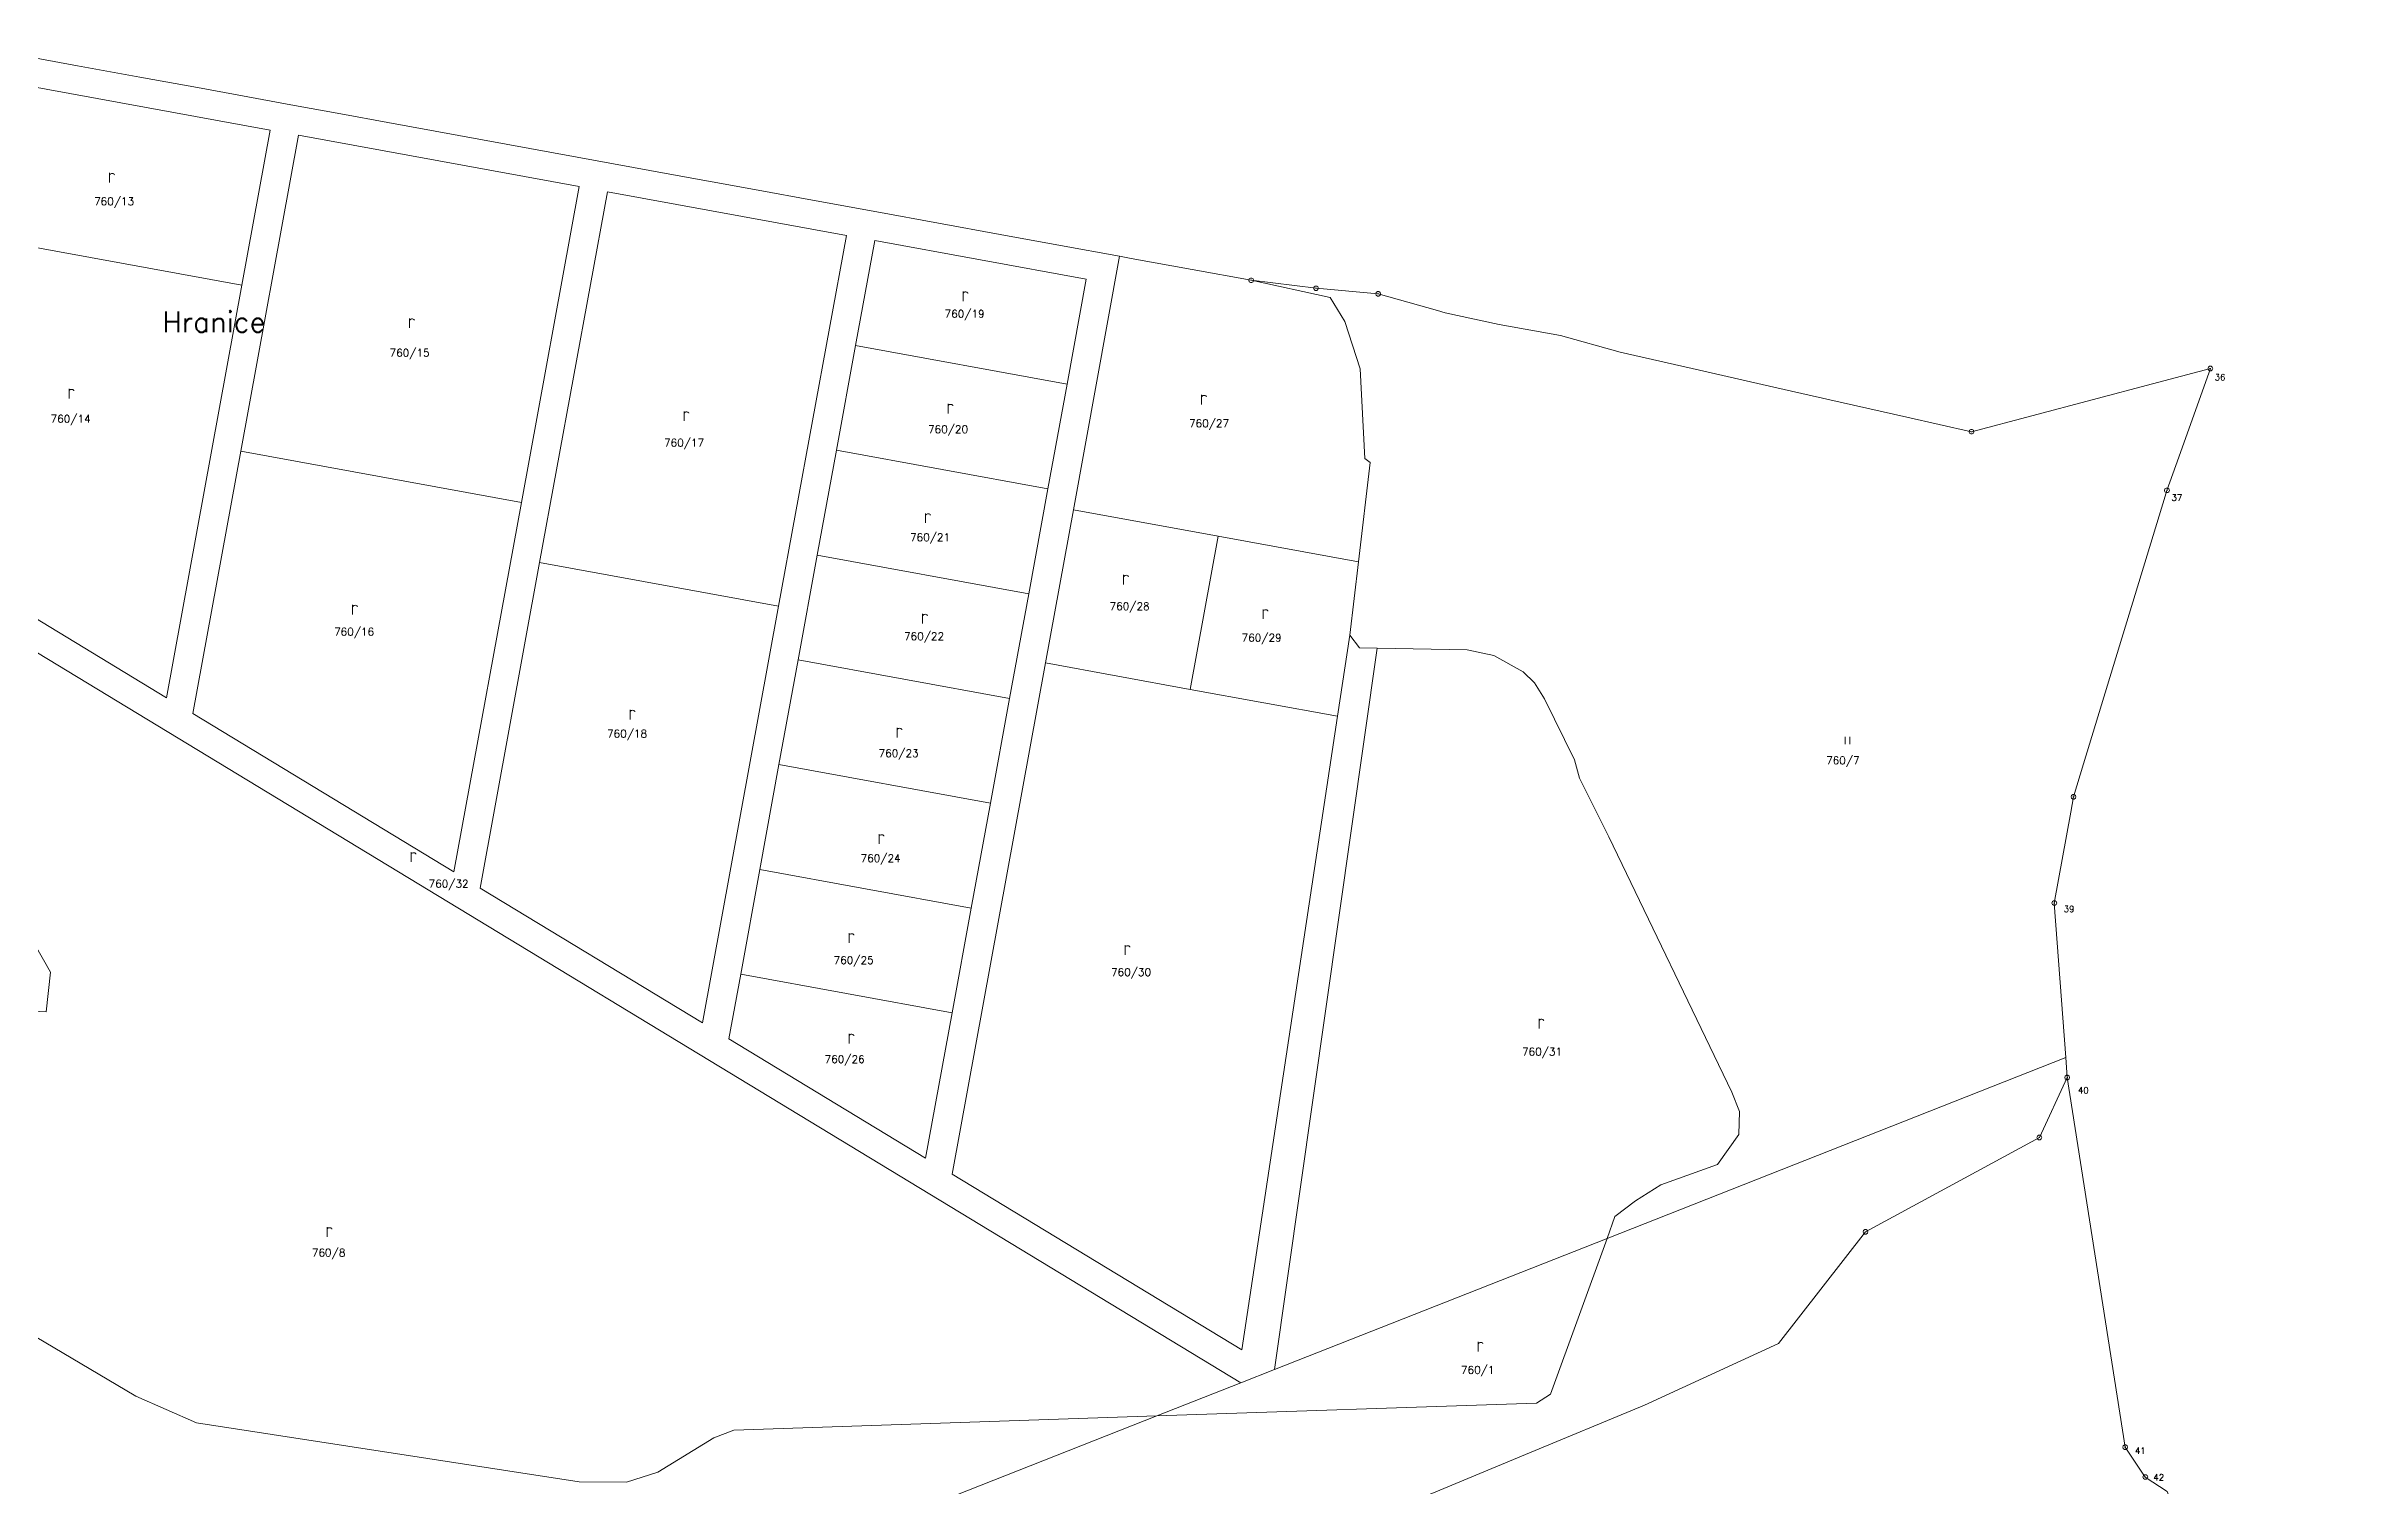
# Model space of a CAD drawing. Extents: x -443817 to 3, y -1171930 to -442383.
# Drawn here: x -441611.9 to -441128.1, y -1170722.3 to -1170421.5 of the extents above; entities that cross this region are included whole.
import ezdxf
from ezdxf.enums import TextEntityAlignment as Align

# ---------------------------------------------------------------- set-up
doc = ezdxf.new("R2010")
doc.units = 0
doc.header["$LTSCALE"] = 0.5
for name, color, linetype, lineweight in [('KATUZ', 7, 'Continuous', 0), ('KLADPAR', 7, 'Continuous', 0), ('ZNACKY', 7, 'Continuous', 0), ('ZUOB', 7, 'Continuous', 0)]:
    doc.layers.add(name, color=color, linetype=linetype, lineweight=lineweight)
doc.styles.add('ROMANS', font='romans.shx', dxfattribs={"height": 0.2})

# ---------------------------------------------------------------- blocks, each defined once
blk = doc.blocks.new('$5')
at = {"color": 0}
blk.add_line((-0.12, 0), (0.12, 0), dxfattribs=at)
at = {"color": 0, "flags": 128}
blk.add_lwpolyline([(0.15, 0.48), (0.4, 0.3), (0.5, 0.01), (0.4, -0.28), (0.15, -0.46), (-0.16, -0.46), (-0.41, -0.28), (-0.51, 0.01), (-0.41, 0.3), (-0.16, 0.48), (0.15, 0.48)], dxfattribs=at)
blk = doc.blocks.new('$479')
at = {"color": 0, "flags": 128}
for points in [[(0, 0), (0, 1.27), (0, 2)], [(0, 1.6), (0.1, 1.73), (0.23, 1.84), (0.37, 1.89), (0.6, 1.9), (0.77, 1.87), (0.87, 1.8), (0.96, 1.7), (1, 1.6)]]:
    blk.add_lwpolyline(points, dxfattribs=at)
blk = doc.blocks.new('$32')
at = {"color": 0}
for p, q in [((-0.5, 1.5), (-0.5, 0)), ((0.5, 0), (0.5, 1.5))]:
    blk.add_line(p, q, dxfattribs=at)

msp = doc.modelspace()

# ---------------------------------------------------------------- linework, layer by layer
at = {"layer": 'KATUZ', "color": 7, "linetype": 'Continuous', "flags": 128}
msp.add_lwpolyline([(-441627.61, -1170421.47), (-441605.44, -1170425.52), (-441592.41, -1170427.91), (-441579.61, -1170430.25), (-441560.09, -1170433.82), (-441550.37, -1170435.6), (-441540.55, -1170437.39), (-441520.79, -1170441), (-441501.03, -1170444.62), (-441481.62, -1170448.17), (-441463.96, -1170451.4), (-441451.05, -1170453.76), (-441438.38, -1170456.08), (-441425.5, -1170458.43), (-441412.61, -1170460.79), (-441400.03, -1170463.09), (-441387.67, -1170465.35), (-441385.26, -1170465.79), (-441372.5, -1170468.12), (-441360.16, -1170470.38), (-441346.63, -1170472.05), (-441333.63, -1170473.22), (-441321.26, -1170476.69), (-441319.61, -1170477.15), (-441308.37, -1170479.62), (-441295.51, -1170481.92), (-441283.04, -1170485.42), (-441266.5, -1170489.16), (-441250.94, -1170492.68), (-441237.11, -1170495.81), (-441223.14, -1170498.97), (-441209.65, -1170502.02), (-441171.83, -1170492.02), (-441159.75, -1170488.82), (-441166.97, -1170509.09), (-441168.82, -1170514.28), (-441169.2, -1170515.52), (-441186.23, -1170571.41), (-441188.34, -1170578.33), (-441188.92, -1170581.55), (-441192.36, -1170600.53), (-441189.96, -1170632.81), (-441189.65, -1170636.98), (-441177.54, -1170714.24), (-441173.34, -1170720.48), (-441168.79, -1170723.5)], dxfattribs=at)
at = {"layer": 'KLADPAR', "color": 7, "linetype": 'Continuous', "flags": 128}
for points in [[(-441627.61, -1170421.47), (-441605.44, -1170425.52), (-441592.41, -1170427.91), (-441579.61, -1170430.25), (-441560.09, -1170433.82), (-441550.37, -1170435.6), (-441540.55, -1170437.39), (-441520.79, -1170441), (-441501.03, -1170444.62), (-441481.62, -1170448.17), (-441463.96, -1170451.4), (-441451.05, -1170453.76), (-441438.38, -1170456.08), (-441425.5, -1170458.43), (-441412.61, -1170460.79), (-441400.03, -1170463.09), (-441387.67, -1170465.35), (-441397.33, -1170518.32), (-441403.17, -1170550.34), (-441422.65, -1170657.19), (-441362.12, -1170693.9), (-441342.12, -1170561.48), (-441339.56, -1170544.55), (-441337.54, -1170547.21), (-441333.88, -1170547.27), (-441355.31, -1170698.03), (-441362.34, -1170700.81), (-441628.56, -1170539.34)], [(-441628.51, -1170532.33), (-441586.82, -1170557.61), (-441571.06, -1170471.4), (-441565.13, -1170438.99), (-441627.66, -1170427.56)], [(-441652.43, -1170842.15), (-441424.49, -1170803.8), (-441423.4, -1170802.9), (-441418.14, -1170773.43), (-441328.6, -1170726.53), (-441302.89, -1170715.79), (-441277.97, -1170705.45), (-441250.02, -1170692.55), (-441231.79, -1170669.25), (-441195.48, -1170649.53), (-441189.65, -1170636.98), (-441177.54, -1170714.24), (-441173.34, -1170720.48), (-441168.79, -1170723.5), (-441160.15, -1170746.24), (-441155.13, -1170775.77), (-441151.41, -1170798.63), (-441150.49, -1170804.31), (-441155.51, -1170820.23), (-441139.69, -1170844.63), (-441131.04, -1170897.67), (-441130.53, -1170912.61), (-441130.11, -1170924.88), (-441128.13, -1170963.49)]]:
    msp.add_lwpolyline(points, dxfattribs=at)
for points in [[(-441571.3, -1170506.1), (-441581.33, -1170560.94), (-441526.8, -1170594.02), (-441512.68, -1170516.82), (-441500.61, -1170450.79), (-441559.23, -1170440.07), (-441571.3, -1170506.1)], [(-441508.85, -1170529.36), (-441521.26, -1170597.38), (-441474.83, -1170625.54), (-441458.91, -1170538.5), (-441444.74, -1170461.01), (-441494.7, -1170451.87), (-441508.85, -1170529.36)], [(-441571.06, -1170471.4), (-441586.82, -1170557.61), (-441628.51, -1170532.33), (-441628.28, -1170504.37), (-441628.03, -1170473.02), (-441619.19, -1170474.41), (-441618.7, -1170471.45), (-441628, -1170469.98), (-441627.93, -1170461.01), (-441571.06, -1170471.4)], [(-441466.84, -1170615.4), (-441469.31, -1170628.89), (-441428.22, -1170653.81), (-441422.67, -1170623.47), (-441418.67, -1170601.57), (-441414.66, -1170579.67), (-441410.66, -1170557.77), (-441406.66, -1170535.87), (-441402.65, -1170513.97), (-441398.65, -1170492.07), (-441394.64, -1170470.17), (-441438.83, -1170462.09), (-441442.84, -1170483.99), (-441446.84, -1170505.89), (-441450.84, -1170527.79), (-441454.84, -1170549.69), (-441458.84, -1170571.59), (-441462.84, -1170593.49), (-441466.84, -1170615.4)], [(-441337.74, -1170529.19), (-441367.1, -1170523.83), (-441397.33, -1170518.32), (-441387.67, -1170465.35), (-441385.26, -1170465.79), (-441372.5, -1170468.12), (-441360.16, -1170470.38), (-441343.68, -1170473.95), (-441340.62, -1170478.95), (-441337.41, -1170488.85), (-441336.42, -1170507.6), (-441335.28, -1170508.48), (-441337.74, -1170529.19)], [(-441168.82, -1170514.28), (-441169.2, -1170515.52), (-441186.23, -1170571.41), (-441188.34, -1170578.33), (-441188.92, -1170581.55), (-441192.36, -1170600.53), (-441189.96, -1170632.81), (-441285.82, -1170670.62), (-441284.16, -1170666.05), (-441279.84, -1170662.77), (-441274.6, -1170659.43), (-441262.71, -1170655.17), (-441258.3, -1170648.92), (-441258.16, -1170644.06), (-441259.73, -1170640.02), (-441285.42, -1170586.7), (-441291.56, -1170574.42), (-441292.61, -1170570.56), (-441298.9, -1170557.87), (-441300.97, -1170554.49), (-441303.37, -1170552.19), (-441309.5, -1170548.76), (-441315.03, -1170547.57), (-441333.88, -1170547.27), (-441337.54, -1170547.21), (-441339.56, -1170544.55), (-441337.74, -1170529.19), (-441335.28, -1170508.48), (-441336.42, -1170507.6), (-441337.41, -1170488.85), (-441340.62, -1170478.95), (-441343.68, -1170473.95), (-441360.16, -1170470.38), (-441346.63, -1170472.05), (-441333.63, -1170473.22), (-441321.26, -1170476.69), (-441319.61, -1170477.15), (-441308.37, -1170479.62), (-441295.51, -1170481.92), (-441283.04, -1170485.42), (-441266.5, -1170489.16), (-441250.94, -1170492.68), (-441237.11, -1170495.81), (-441223.14, -1170498.97), (-441209.65, -1170502.02), (-441171.83, -1170492.02), (-441159.75, -1170488.82), (-441166.97, -1170509.09), (-441168.82, -1170514.28)], [(-441342.12, -1170561.48), (-441372.94, -1170555.86), (-441367.1, -1170523.83), (-441337.74, -1170529.19), (-441339.56, -1170544.55), (-441342.12, -1170561.48)], [(-441468.31, -1170710.7), (-441472.48, -1170712.27), (-441484.15, -1170719.45), (-441490.73, -1170721.56), (-441500.58, -1170721.5), (-441580.59, -1170709.12), (-441593.21, -1170703.6), (-441663.92, -1170661.73), (-441653.12, -1170625.5), (-441621.34, -1170622.76), (-441611.98, -1170623.24), (-441611.06, -1170614.98), (-441628.92, -1170583.66), (-441628.56, -1170539.34), (-441362.34, -1170700.81), (-441379.87, -1170707.72), (-441468.31, -1170710.7)], [(-441362.12, -1170693.9), (-441422.65, -1170657.19), (-441403.17, -1170550.34), (-441372.94, -1170555.86), (-441342.12, -1170561.48), (-441362.12, -1170693.9)], [(-441355.31, -1170698.03), (-441333.88, -1170547.27), (-441315.03, -1170547.57), (-441309.5, -1170548.76), (-441303.37, -1170552.19), (-441300.97, -1170554.49), (-441298.9, -1170557.87), (-441292.61, -1170570.56), (-441291.56, -1170574.42), (-441285.42, -1170586.7), (-441259.73, -1170640.02), (-441258.16, -1170644.06), (-441258.3, -1170648.92), (-441262.71, -1170655.17), (-441274.6, -1170659.43), (-441279.84, -1170662.77), (-441284.16, -1170666.05), (-441285.82, -1170670.62), (-441355.31, -1170698.03)], [(-441677.32, -1170825.06), (-441678.07, -1170823.33), (-441768.07, -1170812.91), (-441659.82, -1170615.8), (-441629.5, -1170620), (-441628.92, -1170583.66), (-441611.06, -1170614.98), (-441611.98, -1170623.24), (-441621.34, -1170622.76), (-441653.12, -1170625.5), (-441663.92, -1170661.73), (-441593.21, -1170703.6), (-441580.59, -1170709.12), (-441500.58, -1170721.5), (-441490.73, -1170721.56), (-441484.15, -1170719.45), (-441472.48, -1170712.27), (-441468.31, -1170710.7), (-441379.87, -1170707.72), (-441677.32, -1170825.06)], [(-441285.82, -1170670.62), (-441189.96, -1170632.81), (-441189.65, -1170636.98), (-441195.48, -1170649.53), (-441231.79, -1170669.25), (-441250.02, -1170692.55), (-441277.97, -1170705.45), (-441302.89, -1170715.79), (-441328.6, -1170726.53), (-441418.14, -1170773.43), (-441423.4, -1170802.9), (-441424.49, -1170803.8), (-441652.43, -1170842.15), (-441669.08, -1170845.01), (-441677.32, -1170825.06), (-441379.87, -1170707.72), (-441300.58, -1170705.04), (-441297.64, -1170703.13), (-441285.82, -1170670.62)], [(-441362.34, -1170700.81), (-441355.31, -1170698.03), (-441285.82, -1170670.62), (-441297.64, -1170703.13), (-441300.58, -1170705.04), (-441379.87, -1170707.72), (-441362.34, -1170700.81)]]:
    msp.add_lwpolyline(points, close=True, dxfattribs=at)
at = {"layer": 'KLADPAR', "color": 7, "linetype": 'Continuous'}
for points in [[(-441627.66, -1170427.56), (-441565.13, -1170438.99), (-441571.06, -1170471.4), (-441627.93, -1170461.01)], [(-441571.3, -1170506.1), (-441559.23, -1170440.07), (-441500.61, -1170450.79), (-441512.68, -1170516.82)], [(-441508.85, -1170529.36), (-441494.7, -1170451.87), (-441444.74, -1170461.01), (-441458.91, -1170538.5)], [(-441442.84, -1170483.99), (-441438.83, -1170462.09), (-441394.64, -1170470.17), (-441398.65, -1170492.07)], [(-441446.84, -1170505.89), (-441442.84, -1170483.99), (-441398.65, -1170492.07), (-441402.65, -1170513.97)], [(-441581.33, -1170560.94), (-441571.3, -1170506.1), (-441512.68, -1170516.82), (-441526.8, -1170594.02)], [(-441450.84, -1170527.79), (-441446.84, -1170505.89), (-441402.65, -1170513.97), (-441406.66, -1170535.87)], [(-441403.17, -1170550.34), (-441397.33, -1170518.32), (-441367.1, -1170523.83), (-441372.94, -1170555.86)], [(-441521.26, -1170597.38), (-441508.85, -1170529.36), (-441458.91, -1170538.5), (-441474.83, -1170625.54)], [(-441454.84, -1170549.69), (-441450.84, -1170527.79), (-441406.66, -1170535.87), (-441410.66, -1170557.77)], [(-441458.84, -1170571.59), (-441454.84, -1170549.69), (-441410.66, -1170557.77), (-441414.66, -1170579.67)], [(-441462.84, -1170593.49), (-441458.84, -1170571.59), (-441414.66, -1170579.67), (-441418.67, -1170601.57)], [(-441466.84, -1170615.4), (-441462.84, -1170593.49), (-441418.67, -1170601.57), (-441422.67, -1170623.47)], [(-441469.31, -1170628.89), (-441466.84, -1170615.4), (-441422.67, -1170623.47), (-441428.22, -1170653.81)]]:
    msp.add_3dface(points, dxfattribs=at)
at = {"layer": 'ZUOB', "color": 7, "linetype": 'Continuous', "flags": 128}
msp.add_lwpolyline([(-441627.61, -1170421.47), (-441605.44, -1170425.52), (-441592.41, -1170427.91), (-441579.61, -1170430.25), (-441560.09, -1170433.82), (-441550.37, -1170435.6), (-441540.55, -1170437.39), (-441520.79, -1170441), (-441501.03, -1170444.62), (-441481.62, -1170448.17), (-441463.96, -1170451.4), (-441451.05, -1170453.76), (-441438.38, -1170456.08), (-441425.5, -1170458.43), (-441412.61, -1170460.79), (-441400.03, -1170463.09), (-441387.67, -1170465.35), (-441385.26, -1170465.79), (-441372.5, -1170468.12), (-441360.16, -1170470.38), (-441346.63, -1170472.05), (-441333.63, -1170473.22), (-441321.26, -1170476.69), (-441319.61, -1170477.15), (-441308.37, -1170479.62), (-441295.51, -1170481.92), (-441283.04, -1170485.42), (-441266.5, -1170489.16), (-441250.94, -1170492.68), (-441237.11, -1170495.81), (-441223.14, -1170498.97), (-441209.65, -1170502.02), (-441171.83, -1170492.02), (-441159.75, -1170488.82), (-441166.97, -1170509.09), (-441168.82, -1170514.28), (-441169.2, -1170515.52), (-441186.23, -1170571.41), (-441188.34, -1170578.33), (-441188.92, -1170581.55), (-441192.36, -1170600.53), (-441189.96, -1170632.81), (-441189.65, -1170636.98), (-441177.54, -1170714.24), (-441173.34, -1170720.48), (-441168.79, -1170723.5)], dxfattribs=at)

# ---------------------------------------------------------------- block references
at = {"layer": 'KLADPAR', "color": 7, "linetype": 'Continuous'}
for name, p in [('$479', (-441598.71, -1170449.94)), ('$479', (-441420.37, -1170474.7)), ('$479', (-441536.03, -1170480.34)), ('$479', (-441607.17, -1170495.07)), ('$479', (-441423.51, -1170498.2)), ('$479', (-441370.54, -1170496.32)), ('$479', (-441478.67, -1170499.77)), ('$479', (-441428.21, -1170521.08)), ('$479', (-441386.84, -1170533.93)), ('$479', (-441547.94, -1170540.2)), ('$479', (-441428.83, -1170542.08)), ('$479', (-441357.69, -1170541.14)), ('$479', (-441489.95, -1170562.14)), ('$479', (-441434.16, -1170565.9)), ('$32', (-441235.58, -1170567.3)), ('$479', (-441437.92, -1170588.15)), ('$479', (-441535.71, -1170591.92)), ('$479', (-441444.19, -1170608.84)), ('$479', (-441386.52, -1170611.35)), ('$479', (-441444.19, -1170629.84)), ('$479', (-441300.02, -1170626.71)), ('$479', (-441553.26, -1170670.27)), ('$479', (-441312.74, -1170694.25))]:
    msp.add_blockref(name, p, dxfattribs=at)
at = {"layer": 'ZNACKY', "color": 7, "linetype": 'Continuous'}
for p in [(-441360.16, -1170470.38), (-441346.63, -1170472.05), (-441333.63, -1170473.22), (-441159.75, -1170488.82), (-441209.65, -1170502.02), (-441168.82, -1170514.28), (-441188.34, -1170578.33), (-441192.36, -1170600.53), (-441189.65, -1170636.98), (-441195.48, -1170649.53), (-441231.79, -1170669.25), (-441177.54, -1170714.24), (-441173.34, -1170720.48)]:
    msp.add_blockref('$5', p, dxfattribs=at)

# ---------------------------------------------------------------- texts
at = {"layer": 'KLADPAR', "color": 7, "linetype": 'Continuous', "style": 'ROMANS'}
for s, p in [('760/13', (-441597.77, -1170453.07)), ('760/19', (-441420.06, -1170476.58)), ('760/15', (-441536.03, -1170484.73)), ('760/14', (-441606.86, -1170498.52)), ('760/20', (-441423.51, -1170500.71)), ('760/27', (-441368.97, -1170499.46)), ('760/17', (-441478.67, -1170503.53)), ('760/21', (-441427.27, -1170523.28)), ('760/28', (-441385.58, -1170537.69)), ('760/16', (-441547.62, -1170543.02)), ('760/22', (-441428.52, -1170543.96)), ('760/29', (-441358, -1170544.28)), ('760/18', (-441490.58, -1170564.33)), ('760/23', (-441433.85, -1170568.41)), ('760/7', (-441236.54, -1170569.91)), ('760/24', (-441437.61, -1170590.35)), ('760/32', (-441527.88, -1170595.68)), ('760/25', (-441443.25, -1170611.66)), ('760/30', (-441385.27, -1170614.17)), ('760/26', (-441445.13, -1170632.35)), ('760/31', (-441299.39, -1170630.78)), ('760/8', (-441552.95, -1170672.78)), ('760/1', (-441312.84, -1170697.29))]:
    msp.add_text(s, height=1.6, dxfattribs=at).set_placement(p, align=Align.TOP_CENTER)
at = {"layer": 'ZNACKY', "color": 7, "linetype": 'Continuous', "style": 'ROMANS'}
for s, height, p in [('Hranice', 4.3, (-441587.72, -1170481.22)), ('36', 1.3, (-441158.84, -1170491.28))]:
    msp.add_text(s, height=height, dxfattribs=at).set_placement(p)
at = {"layer": 'ZUOB', "color": 7, "linetype": 'Continuous', "style": 'ROMANS'}
for s, p in [('37', (-441167.87, -1170516.46)), ('39', (-441190.4, -1170602.42)), ('40', (-441187.42, -1170640.3)), ('41', (-441175.52, -1170715.63)), ('42', (-441171.65, -1170721.21))]:
    msp.add_text(s, height=1.3, dxfattribs=at).set_placement(p)

doc.saveas('drawing.dxf')
